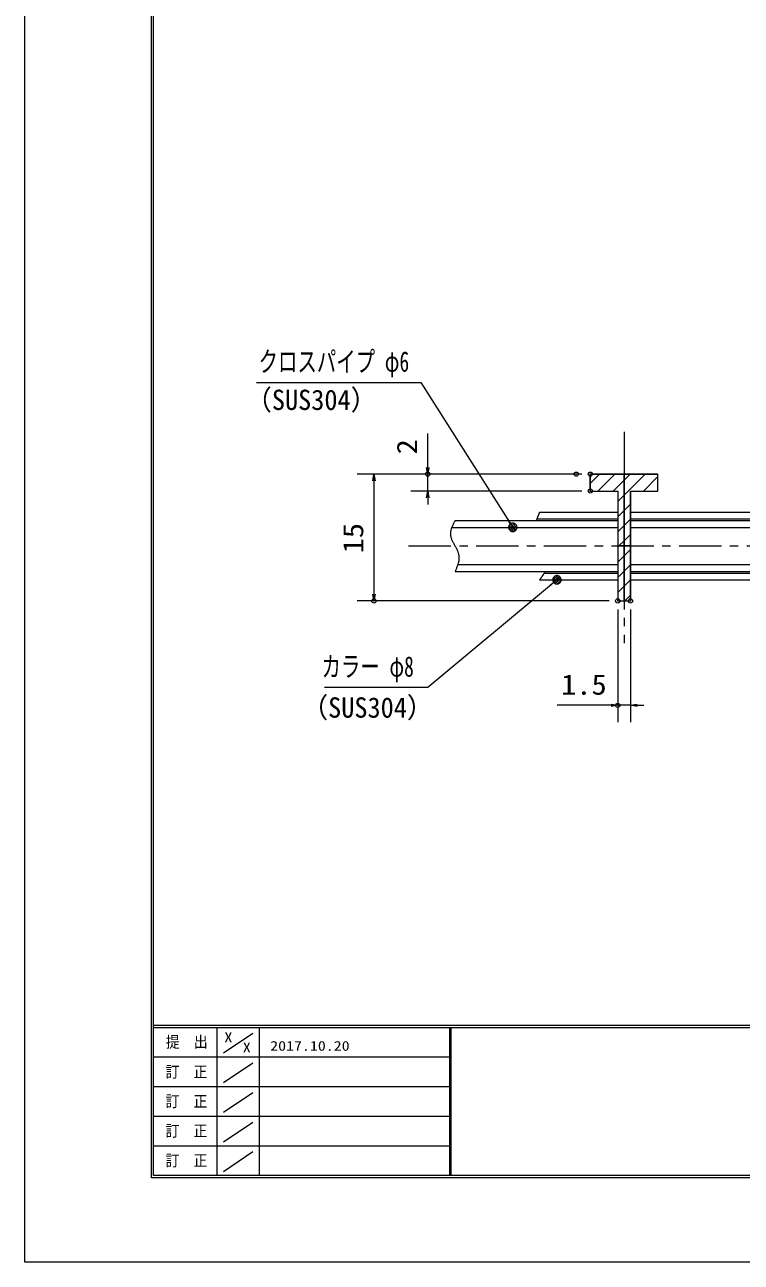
# Model space of a CAD drawing. Units: millimetres, scale not verified. Extents: x -1050 to 1050, y -742 to 742.
# Drawn here: x -1050 to -626, y -742 to -10 of the extents above; entities that cross this region are included whole.
import ezdxf
from ezdxf.enums import TextEntityAlignment as Align

# ---------------------------------------------------------------- set-up
doc = ezdxf.new("R2010")
doc.units = ezdxf.units.MM
doc.header["$LTSCALE"] = 5
doc.header["$PDMODE"] = 32
doc.header["$PDSIZE"] = 2.5
doc.linetypes.add('CHAIN1', pattern=[8, 5, -1, 1, -1])
doc.linetypes.add('DOUBLE_CHAIN1', pattern=[8.8, 5, -1, 0.6, -0.6, 0.6, -1])
for name, color, linetype, lineweight in [('0-0_7-図\u3000枠', 4, 'Continuous', 9), ('0-1_寸法注釈', 2, 'Continuous', 9), ('0-2_0', 2, 'Continuous', 9), ('0-3_DEFPOINTS', 134, 'Continuous', 9), ('0-6_想像線', 134, 'DOUBLE_CHAIN1', 9), ('0-7_ハッチング', 4, 'Continuous', 9), ('0-8_蓋', 5, 'Continuous', 9), ('0-A_中心線', 6, 'CHAIN1', 9)]:
    doc.layers.add(name, color=color, linetype=linetype, lineweight=lineweight)
doc.styles.add('ＭＳ ゴシック', font='')
doc.styles.get('ＭＳ ゴシック').set_extended_font_data('MS Gothic')

# ---------------------------------------------------------------- blocks, each defined once
blk = doc.blocks.new('_OPEN')
at = {"layer": '0-2_0'}
blk.add_line((0, 0), (-5, 0), dxfattribs=at)
blk.add_lwpolyline([(-5, 0.833), (0, 0), (-5, -0.833)], dxfattribs=at)
blk = doc.blocks.new('_Dot')
at = {"layer": '0-2_0'}
for p, q in [((-2.5, 0), (-5, 0)), ((2.445, 0.5), (-2.445, 0.5)), ((1.997, 1.5), (-1.997, 1.5)), ((2.289, -0.995), (-2.289, -0.995)), ((1.499, -1.995), (-1.499, -1.995))]:
    blk.add_line(p, q, dxfattribs=at)
for points in [[(2.5, 0), (2.48, 0.313), (2.421, 0.622), (2.324, 0.92), (2.191, 1.204), (2.023, 1.469), (1.822, 1.711), (1.594, 1.926), (1.34, 2.111), (1.064, 2.262), (0.773, 2.378), (0.468, 2.456), (0.157, 2.495), (-0.157, 2.495), (-0.468, 2.456), (-0.773, 2.378), (-1.064, 2.262), (-1.34, 2.111), (-1.594, 1.926), (-1.822, 1.711), (-2.023, 1.469), (-2.191, 1.204), (-2.324, 0.92), (-2.421, 0.622), (-2.48, 0.313), (-2.5, 0), (0, 0)], [(-2.5, 0), (-2.48, -0.313), (-2.421, -0.622), (-2.324, -0.92), (-2.191, -1.204), (-2.023, -1.469), (-1.822, -1.711), (-1.594, -1.926), (-1.34, -2.111), (-1.064, -2.262), (-0.773, -2.378), (-0.468, -2.456), (-0.157, -2.495), (0.157, -2.495), (0.468, -2.456), (0.773, -2.378), (1.064, -2.262), (1.34, -2.111), (1.594, -1.926), (1.822, -1.711), (2.023, -1.469), (2.191, -1.204), (2.324, -0.92), (2.421, -0.622), (2.48, -0.313), (2.5, 0), (0, 0)]]:
    blk.add_lwpolyline(points, close=True, dxfattribs=at)

msp = doc.modelspace()

# ---------------------------------------------------------------- linework, layer by layer
at = {"layer": '0-0_7-図\u3000枠'}
for p, q in [((-975, -692.5), (-975, 692.5)), ((-973.75, -691.25), (-973.75, 691.25)), ((998.75, -602.5), (-973.75, -602.5)), ((998.75, -603.75), (-973.75, -603.75)), ((-936.25, -691.192), (-936.25, -603.75)), ((-932.5, -618.606), (-915, -606.924)), ((-911.25, -603.75), (-911.25, -691.192)), ((-798.75, -603.75), (-798.75, -691.192)), ((-798, -603.75), (-798, -691.192)), ((-798.75, -621.25), (-973.75, -621.25)), ((-932.5, -636.247), (-915, -624.565)), ((-798.75, -638.75), (-973.75, -638.75)), ((-932.5, -653.747), (-915, -642.065)), ((-798.75, -656.25), (-973.75, -656.25)), ((-932.5, -671.247), (-915, -659.565)), ((-798.75, -673.75), (-973.75, -673.75)), ((-932.5, -688.747), (-915, -677.065)), ((1000, -692.5), (-975, -692.5)), ((998.75, -691.25), (-973.75, -691.25))]:
    msp.add_line(p, q, dxfattribs=at)
at = {"layer": '0-1_寸法注釈'}
for p, q in [((-811.62, -272.308), (-811.62, -252.195)), ((-720.45, -276.308), (-853.458, -276.308)), ((-728.783, -276.308), (-821.62, -276.308)), ((-811.62, -286.308), (-811.62, -276.308)), ((-843.458, -280.308), (-843.458, -347.308)), ((-720.45, -286.308), (-821.62, -286.308)), ((-811.62, -290.308), (-811.62, -294.308)), ((-704.2, -351.308), (-853.458, -351.308)), ((-699.2, -356.308), (-699.2, -423.069)), ((-691.7, -356.308), (-691.7, -423.069)), ((-703.2, -413.069), (-735.103, -413.069)), ((-691.7, -413.069), (-699.2, -413.069)), ((-687.7, -413.069), (-683.7, -413.069))]:
    msp.add_line(p, q, dxfattribs=at)
for points in [[(-912.922, -222.031), (-815.732, -222.031), (-761.827, -306.969)], [(-872.622, -402.409), (-811.534, -402.409), (-735.945, -339.443)]]:
    msp.add_lwpolyline(points, dxfattribs=at)
at = {"layer": '0-3_DEFPOINTS'}
msp.add_lwpolyline([(-1050, -742.5), (-1050, 742.5), (1050, 742.5), (1050, -742.5)], close=True, dxfattribs=at)
for p in [(-811.62, -276.308), (-723.783, -276.308), (-715.45, -276.308), (-715.45, -286.308), (-843.458, -351.308), (-699.2, -351.308), (-691.7, -351.308), (-699.2, -413.069)]:
    msp.add_point(p, dxfattribs=at)
at = {"layer": '0-6_想像線'}
msp.add_line((-747.352, -303.683), (-747.392, -303.808), dxfattribs=at)
for points in [[(-745.45, -298.808), (-745.503, -298.933), (-745.556, -299.058), (-745.609, -299.182), (-745.662, -299.307), (-745.715, -299.432), (-745.768, -299.556), (-745.821, -299.681), (-745.874, -299.806), (-745.926, -299.931), (-745.978, -300.055), (-746.031, -300.18), (-746.083, -300.305), (-746.134, -300.43), (-746.186, -300.554), (-746.237, -300.679), (-746.288, -300.804), (-746.339, -300.929), (-746.39, -301.054), (-746.44, -301.179), (-746.49, -301.304), (-746.539, -301.429), (-746.588, -301.553), (-746.637, -301.678), (-746.686, -301.803), (-746.734, -301.928), (-746.781, -302.054), (-746.828, -302.179), (-746.875, -302.304), (-746.921, -302.429), (-746.967, -302.554), (-747.012, -302.679), (-747.056, -302.805), (-747.1, -302.93), (-747.144, -303.055), (-747.187, -303.181), (-747.229, -303.306), (-747.271, -303.432), (-747.312, -303.557), (-747.352, -303.683)], [(-795.45, -303.808), (-795.678, -304.246), (-795.905, -304.684), (-796.13, -305.122), (-796.35, -305.559), (-796.564, -305.996), (-796.772, -306.433), (-796.972, -306.869), (-797.162, -307.305), (-797.34, -307.74), (-797.507, -308.174), (-797.66, -308.607), (-797.798, -309.039), (-797.919, -309.47), (-798.022, -309.9), (-798.106, -310.329), (-798.17, -310.757), (-798.212, -311.183), (-798.23, -311.608), (-798.223, -312.031), (-798.191, -312.452), (-798.131, -312.872), (-798.045, -313.29), (-797.936, -313.707), (-797.804, -314.123), (-797.653, -314.538), (-797.484, -314.952), (-797.3, -315.365), (-797.102, -315.778), (-796.893, -316.191), (-796.675, -316.604), (-796.45, -317.018), (-796.22, -317.432), (-795.987, -317.847), (-795.753, -318.262), (-795.521, -318.679), (-795.292, -319.098), (-795.069, -319.517), (-794.851, -319.938), (-794.641, -320.361)], [(-794.641, -320.361), (-794.439, -320.784), (-794.248, -321.209), (-794.067, -321.635), (-793.898, -322.062), (-793.743, -322.49), (-793.602, -322.918), (-793.477, -323.348), (-793.369, -323.779), (-793.279, -324.21), (-793.209, -324.642), (-793.159, -325.074), (-793.131, -325.508), (-793.124, -325.941), (-793.139, -326.376), (-793.173, -326.81), (-793.225, -327.246), (-793.295, -327.681), (-793.382, -328.117), (-793.483, -328.554), (-793.598, -328.99), (-793.726, -329.427), (-793.865, -329.865), (-794.015, -330.302), (-794.174, -330.74), (-794.341, -331.178), (-794.516, -331.616), (-794.696, -332.054), (-794.88, -332.493), (-795.068, -332.931), (-795.258, -333.37), (-795.45, -333.808)], [(-742.1, -333.808), (-742.169, -333.933), (-742.239, -334.058), (-742.311, -334.182), (-742.383, -334.307), (-742.456, -334.432), (-742.531, -334.556), (-742.606, -334.681), (-742.682, -334.806), (-742.759, -334.931), (-742.838, -335.056), (-742.916, -335.18), (-742.996, -335.305), (-743.077, -335.43), (-743.158, -335.555), (-743.24, -335.68), (-743.323, -335.805), (-743.406, -335.93), (-743.491, -336.055), (-743.575, -336.18), (-743.661, -336.305), (-743.747, -336.43), (-743.833, -336.555), (-743.92, -336.68), (-744.008, -336.806), (-744.096, -336.931), (-744.184, -337.056), (-744.273, -337.181), (-744.362, -337.306), (-744.451, -337.431), (-744.541, -337.556), (-744.631, -337.682), (-744.721, -337.807), (-744.812, -337.932), (-744.903, -338.057), (-744.994, -338.182), (-745.085, -338.308), (-745.176, -338.433), (-745.267, -338.558), (-745.359, -338.683)], [(-745.359, -338.683), (-745.45, -338.808), (-745.45, -338.808)]]:
    msp.add_lwpolyline(points, dxfattribs=at)
at = {"layer": '0-7_ハッチング'}
for p, q in [((-715.45, -281.835), (-709.923, -276.308)), ((-710.943, -286.308), (-700.943, -276.308)), ((-684.002, -286.308), (-675.45, -277.756)), ((-695.45, -324.697), (-691.7, -320.947)), ((-699.2, -328.447), (-695.45, -324.697)), ((-699.2, -337.427), (-695.45, -333.677)), ((-695.45, -333.677), (-691.7, -329.927)), ((-699.2, -346.408), (-695.45, -342.658)), ((-695.45, -342.658), (-691.7, -338.908)), ((-695.12, -351.308), (-691.7, -347.888))]:
    msp.add_line(p, q, dxfattribs=at)
for points in [[(-699.2, -286.308), (-699.2, -318.808), (-695.45, -318.808), (-695.45, -276.308), (-715.45, -276.308), (-715.45, -286.308)], [(-691.7, -286.308), (-675.45, -286.308), (-675.45, -276.308), (-695.45, -276.308), (-695.45, -318.808), (-691.7, -318.808)], [(-695.45, -318.808), (-699.2, -318.808), (-699.2, -351.308), (-695.45, -351.308)], [(-695.45, -351.308), (-691.7, -351.308), (-691.7, -318.808), (-695.45, -318.808)]]:
    msp.add_lwpolyline(points, close=True, dxfattribs=at)
for points in [[(-701.963, -286.308), (-695.45, -279.796), (-691.963, -276.308)], [(-699.2, -292.526), (-695.45, -288.776), (-682.982, -276.308)], [(-699.2, -301.506), (-695.45, -297.756), (-691.7, -294.006)], [(-699.2, -310.487), (-695.45, -306.737), (-691.7, -302.987)], [(-699.2, -319.467), (-698.541, -318.808), (-695.45, -315.717), (-691.7, -311.967)]]:
    msp.add_lwpolyline(points, dxfattribs=at)
at = {"layer": '0-8_蓋'}
for p, q in [((-715.45, -276.308), (-675.45, -276.308)), ((-715.45, -286.308), (-715.45, -276.308)), ((-715.45, -286.308), (-699.2, -286.308)), ((-699.2, -286.308), (-699.2, -351.308)), ((-691.7, -286.308), (-691.7, -351.308)), ((-745.45, -298.808), (-699.2, -298.808)), ((-691.7, -298.808), (-599.2, -298.808)), ((-795.45, -303.808), (-699.2, -303.808)), ((-747.058, -302.808), (-699.2, -302.808)), ((-691.7, -302.808), (-599.2, -302.808)), ((-691.7, -303.808), (-599.2, -303.808)), ((-797.368, -307.808), (-699.2, -307.808)), ((-691.7, -307.808), (-599.2, -307.808)), ((-795.45, -333.808), (-699.2, -333.808)), ((-793.847, -329.808), (-699.2, -329.808)), ((-742.684, -334.808), (-699.2, -334.808)), ((-691.7, -329.808), (-599.2, -329.808)), ((-691.7, -333.808), (-599.2, -333.808)), ((-691.7, -334.808), (-599.2, -334.808)), ((-745.45, -338.808), (-699.2, -338.808)), ((-691.7, -338.808), (-599.2, -338.808)), ((-699.2, -351.308), (-691.7, -351.308))]:
    msp.add_line(p, q, dxfattribs=at)
msp.add_lwpolyline([(-691.7, -286.308), (-675.45, -286.308), (-675.45, -276.308)], dxfattribs=at)
at = {"layer": '0-A_中心線'}
for p, q in [((-695.45, -251.308), (-695.45, -376.308)), ((-822.921, -318.808), (-156.852, -318.808))]:
    msp.add_line(p, q, dxfattribs=at)

# ---------------------------------------------------------------- block references
at = {"layer": '0-1_寸法注釈', "xscale": 0.8, "yscale": 0.8}
for p, rotation in [((-843.458, -276.308), 90), ((-811.62, -276.308), 270), ((-811.62, -286.308), 90), ((-843.458, -351.308), 270), ((-691.7, -413.069), 180)]:
    msp.add_blockref('_OPEN', p, dxfattribs=dict(at, rotation=rotation))
at = {"layer": '0-1_寸法注釈'}
for p, rotation in [((-761.284, -307.808), 302.87944), ((-735.173, -338.808), 39.42439)]:
    msp.add_blockref('_Dot', p, dxfattribs=dict(at, rotation=rotation))
at = {"layer": '0-1_寸法注釈', "xscale": 0.8, "yscale": 0.8}
msp.add_blockref('_OPEN', (-699.2, -413.069), dxfattribs=at)

# ---------------------------------------------------------------- texts
at = {"layer": '0-0_7-図\u3000枠', "color": 5, "style": 'ＭＳ ゴシック'}
for s, height, width, p in [('X', 5.755, 1.2, (-931.902, -614.076)), ('提\u3000出', 6.745, 0.9, (-966.593, -617.56)), ('X', 5.755, 1.2, (-920.995, -620.022)), ('2017.10.20', 5.755, 1.2, (-904.801, -619.113)), ('訂\u3000正', 6.745, 0.9, (-966.76, -635.201)), ('訂\u3000正', 6.745, 0.9, (-966.76, -652.701)), ('訂\u3000正', 6.745, 0.9, (-966.76, -670.201)), ('訂\u3000正', 6.745, 0.9, (-966.76, -687.701))]:
    msp.add_text(s, height=height, dxfattribs=dict(at, width=width)).set_placement(p, align=Align.BOTTOM_LEFT)
at = {"layer": '0-1_寸法注釈', "color": 7, "style": 'ＭＳ ゴシック'}
for s, height, width, p in [('クロスパイプ φ6', 12.03, 0.7, (-911.686, -219.344)), ('（SUS304）', 12.02, 0.95, (-919.399, -241.971)), ('カラー φ8', 12.03, 0.7, (-874.475, -399.722)), ('1.5', 12.02, 1.1, (-732.723, -410.382)), ('（SUS304）', 12.02, 0.95, (-886.127, -423.981))]:
    msp.add_text(s, height=height, dxfattribs=dict(at, width=width)).set_placement(p, align=Align.BOTTOM_LEFT)
at = {"layer": '0-1_寸法注釈', "color": 7, "style": 'ＭＳ ゴシック', "width": 1.1}
for s, p in [('2', (-814.307, -264.618)), ('15', (-846.145, -323.197))]:
    msp.add_text(s, height=12.02, rotation=90, dxfattribs=at).set_placement(p, align=Align.BOTTOM_LEFT)

doc.saveas('drawing.dxf')
